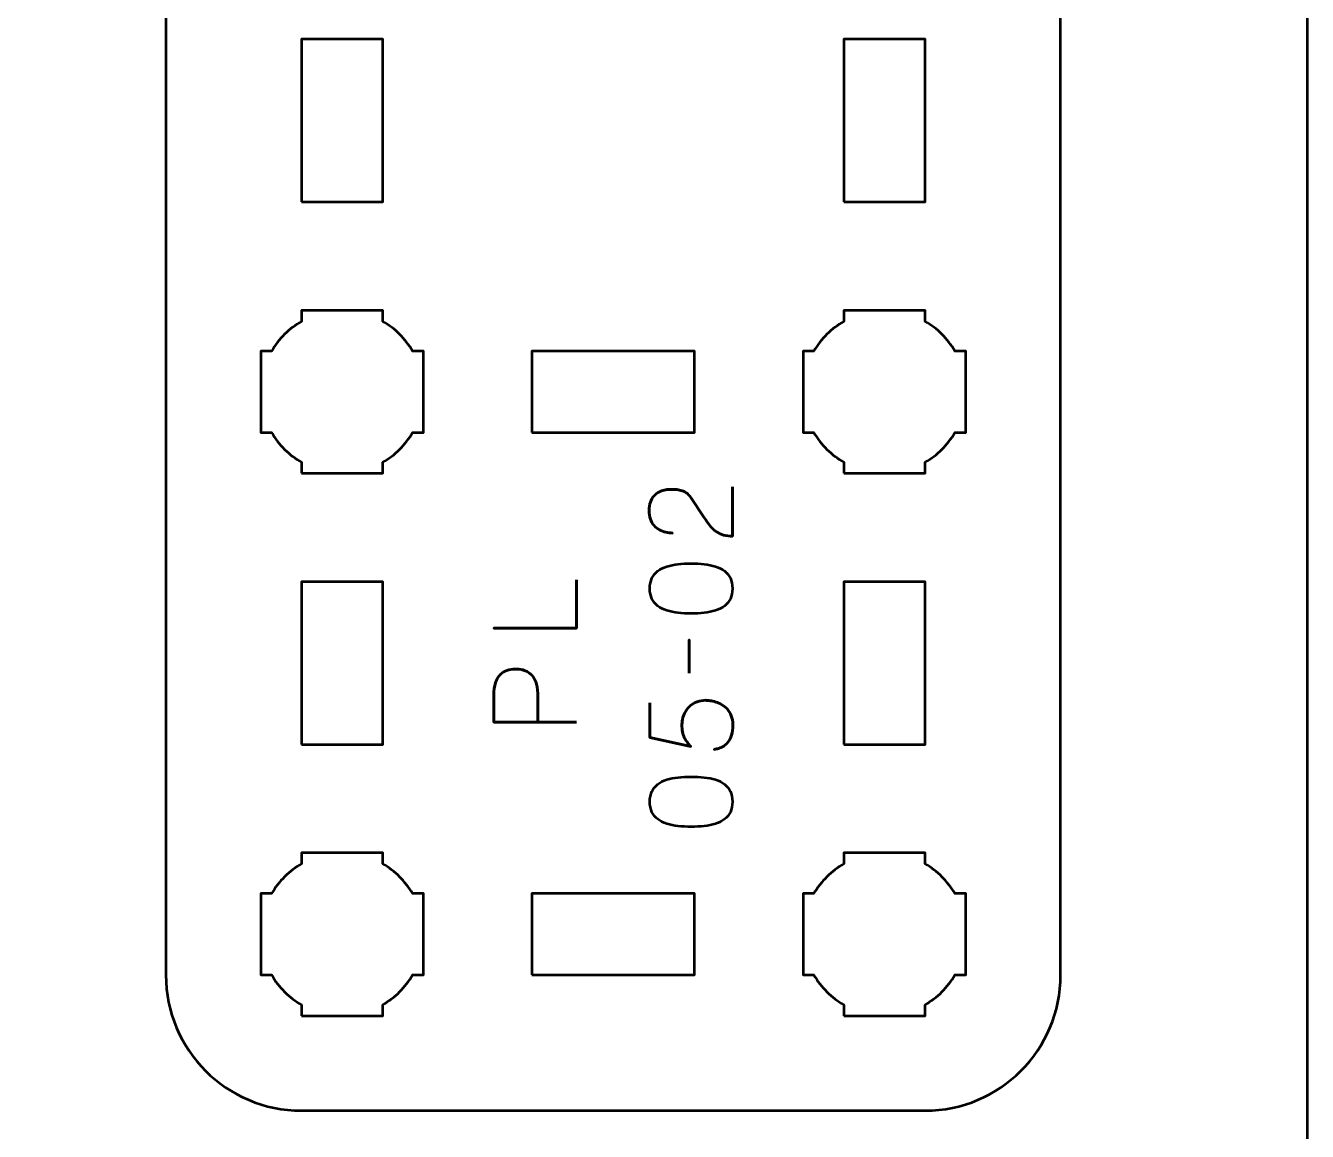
# Model space of a CAD drawing. Header units: centimetres. Extents: x -21 to 0, y -29.7 to 0.
# Drawn here: x -4.727 to 0, y -19.476 to -15.4 of the extents above; entities that cross this region are included whole.
import ezdxf

# ---------------------------------------------------------------- set-up
doc = ezdxf.new("R2010")
doc.units = ezdxf.units.CM
doc.header["$MEASUREMENT"] = 0
doc.layers.add('Layer 1', color=7, linetype='Continuous')

msp = doc.modelspace()

# ---------------------------------------------------------------- linework, layer by layer
at = {"layer": 'Layer 1', "color": 1, "lineweight": 53}
msp.add_open_spline([(-21.00003, -29.19995), (-21.00003, -29.19995), (-21.00003, -2.89992), (-21.00003, -2.89992), (-21.00003, -2.89992), (-21.00003, -2.81709), (-20.93286, -2.74992), (-20.85003, -2.74992), (-20.85003, -2.74992), (-20.7672, -2.74992), (-20.70003, -2.68275), (-20.70003, -2.59992), (-20.70003, -2.59992), (-20.70003, -2.51709), (-20.7672, -2.44992), (-20.85003, -2.44992), (-20.85003, -2.44992), (-20.93286, -2.44992), (-21.00003, -2.38275), (-21.00003, -2.29992), (-21.00003, -2.29992), (-21.00003, -2.21709), (-20.93286, -2.14992), (-20.85003, -2.14992), (-20.85003, -2.14992), (-20.7672, -2.14992), (-20.70003, -2.08275), (-20.70003, -1.99992), (-20.70003, -1.99992), (-20.70003, -1.91709), (-20.7672, -1.84992), (-20.85003, -1.84992), (-20.85003, -1.84992), (-20.93286, -1.84992), (-21.00003, -1.78275), (-21.00003, -1.69992), (-21.00003, -1.69992), (-21.00003, -1.61709), (-20.93286, -1.54992), (-20.85003, -1.54992), (-20.85003, -1.54992), (-20.7672, -1.54992), (-20.70003, -1.48275), (-20.70003, -1.39992), (-20.70003, -1.39992), (-20.70003, -1.31709), (-20.7672, -1.24992), (-20.85003, -1.24992), (-20.85003, -1.24992), (-20.93286, -1.24992), (-21.00003, -1.18275), (-21.00003, -1.09992), (-21.00003, -1.09992), (-21.00003, -1.09992), (-21.00003, -0.49992), (-21.00003, -0.49992), (-21.00003, -0.49992), (-21.00003, -0.22295), (-20.77694, 0.00004), (-20.49994, 0.00004), (-20.49994, 0.00004), (-20.49994, 0.00004), (-0.50008, 0.00004), (-0.50008, 0.00004), (-0.50008, 0.00004), (-0.22294, 0.00004), (0.00002, -0.22295), (0.00002, -0.49992), (0.00002, -0.49992), (0.00002, -0.49992), (0.00002, -29.19995), (0.00002, -29.19995), (0.00002, -29.19995), (0.00002, -29.47695), (-0.22294, -29.70004), (-0.50008, -29.70004), (-0.50008, -29.70004), (-0.50008, -29.70004), (-20.49994, -29.70004), (-20.49994, -29.70004), (-20.49994, -29.70004), (-20.77694, -29.70004), (-21.00003, -29.47695), (-21.00003, -29.19995)], degree=3, knots=[0, 0, 0, 0, 0.047619, 0.047619, 0.047619, 0.047619, 0.0952381, 0.0952381, 0.0952381, 0.0952381, 0.1428571, 0.1428571, 0.1428571, 0.1428571, 0.1904762, 0.1904762, 0.1904762, 0.1904762, 0.2380952, 0.2380952, 0.2380952, 0.2380952, 0.2857143, 0.2857143, 0.2857143, 0.2857143, 0.3333333, 0.3333333, 0.3333333, 0.3333333, 0.3809524, 0.3809524, 0.3809524, 0.3809524, 0.4285714, 0.4285714, 0.4285714, 0.4285714, 0.4761905, 0.4761905, 0.4761905, 0.4761905, 0.5238095, 0.5238095, 0.5238095, 0.5238095, 0.5714286, 0.5714286, 0.5714286, 0.5714286, 0.6190476, 0.6190476, 0.6190476, 0.6190476, 0.6666667, 0.6666667, 0.6666667, 0.6666667, 0.7142857, 0.7142857, 0.7142857, 0.7142857, 0.7619048, 0.7619048, 0.7619048, 0.7619048, 0.8095238, 0.8095238, 0.8095238, 0.8095238, 0.8571429, 0.8571429, 0.8571429, 0.8571429, 0.9047619, 0.9047619, 0.9047619, 0.9047619, 0.952381, 0.952381, 0.952381, 0.952381, 1, 1, 1, 1], dxfattribs=at)
at = {"layer": 'Layer 1', "color": 3, "lineweight": 53}
msp.add_open_spline([(-1.40985, -19.4), (-1.40985, -19.4), (-3.70985, -19.4), (-3.70985, -19.4), (-3.70985, -19.4), (-3.98594, -19.4), (-4.20985, -19.17609), (-4.20985, -18.9), (-4.20985, -18.9), (-4.20985, -18.9), (-4.20985, -10.6), (-4.20985, -10.6), (-4.20985, -10.6), (-4.20985, -10.32391), (-3.98594, -10.1), (-3.70985, -10.1), (-3.70985, -10.1), (-3.70985, -10.1), (-1.40985, -10.1), (-1.40985, -10.1), (-1.40985, -10.1), (-1.13376, -10.1), (-0.90985, -10.32391), (-0.90985, -10.6), (-0.90985, -10.6), (-0.90985, -10.6), (-0.90985, -18.9), (-0.90985, -18.9), (-0.90985, -18.9), (-0.90985, -19.17609), (-1.13376, -19.4), (-1.40985, -19.4)], degree=3, knots=[0, 0, 0, 0, 0.125, 0.125, 0.125, 0.125, 0.25, 0.25, 0.25, 0.25, 0.375, 0.375, 0.375, 0.375, 0.5, 0.5, 0.5, 0.5, 0.625, 0.625, 0.625, 0.625, 0.75, 0.75, 0.75, 0.75, 0.875, 0.875, 0.875, 0.875, 1, 1, 1, 1], dxfattribs=at)
at = {"layer": 'Layer 1', "lineweight": 53}
for points, knots in [([(-3.70985, -16.05), (-3.70985, -16.05), (-3.70985, -15.45), (-3.70985, -15.45), (-3.70985, -15.45), (-3.70985, -15.45), (-3.40985, -15.45), (-3.40985, -15.45), (-3.40985, -15.45), (-3.40985, -15.45), (-3.40985, -16.05), (-3.40985, -16.05), (-3.40985, -16.05), (-3.40985, -16.05), (-3.70985, -16.05), (-3.70985, -16.05)], [0, 0, 0, 0, 0.25, 0.25, 0.25, 0.25, 0.5, 0.5, 0.5, 0.5, 0.75, 0.75, 0.75, 0.75, 1, 1, 1, 1]), ([(-1.70985, -16.05), (-1.70985, -16.05), (-1.70985, -15.45), (-1.70985, -15.45), (-1.70985, -15.45), (-1.70985, -15.45), (-1.40985, -15.45), (-1.40985, -15.45), (-1.40985, -15.45), (-1.40985, -15.45), (-1.40985, -16.05), (-1.40985, -16.05), (-1.40985, -16.05), (-1.40985, -16.05), (-1.70985, -16.05), (-1.70985, -16.05)], [0, 0, 0, 0, 0.25, 0.25, 0.25, 0.25, 0.5, 0.5, 0.5, 0.5, 0.75, 0.75, 0.75, 0.75, 1, 1, 1, 1]), ([(-3.70985, -17.05), (-3.70985, -17.05), (-3.70985, -17.00985), (-3.70985, -17.00985), (-3.70985, -17.00985), (-3.75538, -16.9835), (-3.79335, -16.94553), (-3.8197, -16.9), (-3.8197, -16.9), (-3.8197, -16.9), (-3.85985, -16.9), (-3.85985, -16.9), (-3.85985, -16.9), (-3.85985, -16.9), (-3.85985, -16.75), (-3.85985, -16.75), (-3.85985, -16.75), (-3.85985, -16.75), (-3.85985, -16.6), (-3.85985, -16.6), (-3.85985, -16.6), (-3.85985, -16.6), (-3.8197, -16.6), (-3.8197, -16.6), (-3.8197, -16.6), (-3.79335, -16.55447), (-3.75538, -16.5165), (-3.70985, -16.49015), (-3.70985, -16.49015), (-3.70985, -16.49015), (-3.70985, -16.45), (-3.70985, -16.45), (-3.70985, -16.45), (-3.70985, -16.45), (-3.55985, -16.45), (-3.55985, -16.45), (-3.55985, -16.45), (-3.55985, -16.45), (-3.40985, -16.45), (-3.40985, -16.45), (-3.40985, -16.45), (-3.40985, -16.45), (-3.40985, -16.49015), (-3.40985, -16.49015), (-3.40985, -16.49015), (-3.36432, -16.5165), (-3.32635, -16.55447), (-3.3, -16.6), (-3.3, -16.6), (-3.3, -16.6), (-3.25985, -16.6), (-3.25985, -16.6), (-3.25985, -16.6), (-3.25985, -16.6), (-3.25985, -16.75), (-3.25985, -16.75), (-3.25985, -16.75), (-3.25985, -16.75), (-3.25985, -16.9), (-3.25985, -16.9), (-3.25985, -16.9), (-3.25985, -16.9), (-3.3, -16.9), (-3.3, -16.9), (-3.3, -16.9), (-3.32635, -16.94553), (-3.36432, -16.9835), (-3.40985, -17.00985), (-3.40985, -17.00985), (-3.40985, -17.00985), (-3.40985, -17.05), (-3.40985, -17.05), (-3.40985, -17.05), (-3.40985, -17.05), (-3.55985, -17.05), (-3.55985, -17.05), (-3.55985, -17.05), (-3.55985, -17.05), (-3.70985, -17.05), (-3.70985, -17.05)], [0, 0, 0, 0, 0.05, 0.05, 0.05, 0.05, 0.1, 0.1, 0.1, 0.1, 0.15, 0.15, 0.15, 0.15, 0.2, 0.2, 0.2, 0.2, 0.25, 0.25, 0.25, 0.25, 0.3, 0.3, 0.3, 0.3, 0.35, 0.35, 0.35, 0.35, 0.4, 0.4, 0.4, 0.4, 0.45, 0.45, 0.45, 0.45, 0.5, 0.5, 0.5, 0.5, 0.55, 0.55, 0.55, 0.55, 0.6, 0.6, 0.6, 0.6, 0.65, 0.65, 0.65, 0.65, 0.7, 0.7, 0.7, 0.7, 0.75, 0.75, 0.75, 0.75, 0.8, 0.8, 0.8, 0.8, 0.85, 0.85, 0.85, 0.85, 0.9, 0.9, 0.9, 0.9, 0.95, 0.95, 0.95, 0.95, 1, 1, 1, 1]), ([(-1.70985, -17.05), (-1.70985, -17.05), (-1.70985, -17.00985), (-1.70985, -17.00985), (-1.70985, -17.00985), (-1.75538, -16.9835), (-1.79335, -16.94553), (-1.8197, -16.9), (-1.8197, -16.9), (-1.8197, -16.9), (-1.85985, -16.9), (-1.85985, -16.9), (-1.85985, -16.9), (-1.85985, -16.9), (-1.85985, -16.75), (-1.85985, -16.75), (-1.85985, -16.75), (-1.85985, -16.75), (-1.85985, -16.6), (-1.85985, -16.6), (-1.85985, -16.6), (-1.85985, -16.6), (-1.8197, -16.6), (-1.8197, -16.6), (-1.8197, -16.6), (-1.79335, -16.55447), (-1.75538, -16.5165), (-1.70985, -16.49015), (-1.70985, -16.49015), (-1.70985, -16.49015), (-1.70985, -16.45), (-1.70985, -16.45), (-1.70985, -16.45), (-1.70985, -16.45), (-1.55985, -16.45), (-1.55985, -16.45), (-1.55985, -16.45), (-1.55985, -16.45), (-1.40985, -16.45), (-1.40985, -16.45), (-1.40985, -16.45), (-1.40985, -16.45), (-1.40985, -16.49015), (-1.40985, -16.49015), (-1.40985, -16.49015), (-1.36432, -16.5165), (-1.32635, -16.55447), (-1.3, -16.6), (-1.3, -16.6), (-1.3, -16.6), (-1.25985, -16.6), (-1.25985, -16.6), (-1.25985, -16.6), (-1.25985, -16.6), (-1.25985, -16.75), (-1.25985, -16.75), (-1.25985, -16.75), (-1.25985, -16.75), (-1.25985, -16.9), (-1.25985, -16.9), (-1.25985, -16.9), (-1.25985, -16.9), (-1.3, -16.9), (-1.3, -16.9), (-1.3, -16.9), (-1.32635, -16.94553), (-1.36432, -16.9835), (-1.40985, -17.00985), (-1.40985, -17.00985), (-1.40985, -17.00985), (-1.40985, -17.05), (-1.40985, -17.05), (-1.40985, -17.05), (-1.40985, -17.05), (-1.55985, -17.05), (-1.55985, -17.05), (-1.55985, -17.05), (-1.55985, -17.05), (-1.70985, -17.05), (-1.70985, -17.05)], [0, 0, 0, 0, 0.05, 0.05, 0.05, 0.05, 0.1, 0.1, 0.1, 0.1, 0.15, 0.15, 0.15, 0.15, 0.2, 0.2, 0.2, 0.2, 0.25, 0.25, 0.25, 0.25, 0.3, 0.3, 0.3, 0.3, 0.35, 0.35, 0.35, 0.35, 0.4, 0.4, 0.4, 0.4, 0.45, 0.45, 0.45, 0.45, 0.5, 0.5, 0.5, 0.5, 0.55, 0.55, 0.55, 0.55, 0.6, 0.6, 0.6, 0.6, 0.65, 0.65, 0.65, 0.65, 0.7, 0.7, 0.7, 0.7, 0.75, 0.75, 0.75, 0.75, 0.8, 0.8, 0.8, 0.8, 0.85, 0.85, 0.85, 0.85, 0.9, 0.9, 0.9, 0.9, 0.95, 0.95, 0.95, 0.95, 1, 1, 1, 1]), ([(-2.85985, -16.9), (-2.85985, -16.9), (-2.85985, -16.6), (-2.85985, -16.6), (-2.85985, -16.6), (-2.85985, -16.6), (-2.25985, -16.6), (-2.25985, -16.6), (-2.25985, -16.6), (-2.25985, -16.6), (-2.25985, -16.9), (-2.25985, -16.9), (-2.25985, -16.9), (-2.25985, -16.9), (-2.85985, -16.9), (-2.85985, -16.9)], [0, 0, 0, 0, 0.25, 0.25, 0.25, 0.25, 0.5, 0.5, 0.5, 0.5, 0.75, 0.75, 0.75, 0.75, 1, 1, 1, 1]), ([(-3.70985, -18.05), (-3.70985, -18.05), (-3.70985, -17.45), (-3.70985, -17.45), (-3.70985, -17.45), (-3.70985, -17.45), (-3.40985, -17.45), (-3.40985, -17.45), (-3.40985, -17.45), (-3.40985, -17.45), (-3.40985, -18.05), (-3.40985, -18.05), (-3.40985, -18.05), (-3.40985, -18.05), (-3.70985, -18.05), (-3.70985, -18.05)], [0, 0, 0, 0, 0.25, 0.25, 0.25, 0.25, 0.5, 0.5, 0.5, 0.5, 0.75, 0.75, 0.75, 0.75, 1, 1, 1, 1]), ([(-1.70985, -18.05), (-1.70985, -18.05), (-1.70985, -17.45), (-1.70985, -17.45), (-1.70985, -17.45), (-1.70985, -17.45), (-1.40985, -17.45), (-1.40985, -17.45), (-1.40985, -17.45), (-1.40985, -17.45), (-1.40985, -18.05), (-1.40985, -18.05), (-1.40985, -18.05), (-1.40985, -18.05), (-1.70985, -18.05), (-1.70985, -18.05)], [0, 0, 0, 0, 0.25, 0.25, 0.25, 0.25, 0.5, 0.5, 0.5, 0.5, 0.75, 0.75, 0.75, 0.75, 1, 1, 1, 1]), ([(-3.70985, -19.05), (-3.70985, -19.05), (-3.70985, -19.00985), (-3.70985, -19.00985), (-3.70985, -19.00985), (-3.75538, -18.9835), (-3.79335, -18.94553), (-3.8197, -18.9), (-3.8197, -18.9), (-3.8197, -18.9), (-3.85985, -18.9), (-3.85985, -18.9), (-3.85985, -18.9), (-3.85985, -18.9), (-3.85985, -18.75), (-3.85985, -18.75), (-3.85985, -18.75), (-3.85985, -18.75), (-3.85985, -18.6), (-3.85985, -18.6), (-3.85985, -18.6), (-3.85985, -18.6), (-3.8197, -18.6), (-3.8197, -18.6), (-3.8197, -18.6), (-3.79335, -18.55447), (-3.75538, -18.5165), (-3.70985, -18.49015), (-3.70985, -18.49015), (-3.70985, -18.49015), (-3.70985, -18.45), (-3.70985, -18.45), (-3.70985, -18.45), (-3.70985, -18.45), (-3.55985, -18.45), (-3.55985, -18.45), (-3.55985, -18.45), (-3.55985, -18.45), (-3.40985, -18.45), (-3.40985, -18.45), (-3.40985, -18.45), (-3.40985, -18.45), (-3.40985, -18.49015), (-3.40985, -18.49015), (-3.40985, -18.49015), (-3.36432, -18.5165), (-3.32635, -18.55447), (-3.3, -18.6), (-3.3, -18.6), (-3.3, -18.6), (-3.25985, -18.6), (-3.25985, -18.6), (-3.25985, -18.6), (-3.25985, -18.6), (-3.25985, -18.75), (-3.25985, -18.75), (-3.25985, -18.75), (-3.25985, -18.75), (-3.25985, -18.9), (-3.25985, -18.9), (-3.25985, -18.9), (-3.25985, -18.9), (-3.3, -18.9), (-3.3, -18.9), (-3.3, -18.9), (-3.32635, -18.94553), (-3.36432, -18.9835), (-3.40985, -19.00985), (-3.40985, -19.00985), (-3.40985, -19.00985), (-3.40985, -19.05), (-3.40985, -19.05), (-3.40985, -19.05), (-3.40985, -19.05), (-3.55985, -19.05), (-3.55985, -19.05), (-3.55985, -19.05), (-3.55985, -19.05), (-3.70985, -19.05), (-3.70985, -19.05)], [0, 0, 0, 0, 0.05, 0.05, 0.05, 0.05, 0.1, 0.1, 0.1, 0.1, 0.15, 0.15, 0.15, 0.15, 0.2, 0.2, 0.2, 0.2, 0.25, 0.25, 0.25, 0.25, 0.3, 0.3, 0.3, 0.3, 0.35, 0.35, 0.35, 0.35, 0.4, 0.4, 0.4, 0.4, 0.45, 0.45, 0.45, 0.45, 0.5, 0.5, 0.5, 0.5, 0.55, 0.55, 0.55, 0.55, 0.6, 0.6, 0.6, 0.6, 0.65, 0.65, 0.65, 0.65, 0.7, 0.7, 0.7, 0.7, 0.75, 0.75, 0.75, 0.75, 0.8, 0.8, 0.8, 0.8, 0.85, 0.85, 0.85, 0.85, 0.9, 0.9, 0.9, 0.9, 0.95, 0.95, 0.95, 0.95, 1, 1, 1, 1]), ([(-1.70985, -19.05), (-1.70985, -19.05), (-1.70985, -19.00985), (-1.70985, -19.00985), (-1.70985, -19.00985), (-1.75538, -18.9835), (-1.79335, -18.94553), (-1.8197, -18.9), (-1.8197, -18.9), (-1.8197, -18.9), (-1.85985, -18.9), (-1.85985, -18.9), (-1.85985, -18.9), (-1.85985, -18.9), (-1.85985, -18.75), (-1.85985, -18.75), (-1.85985, -18.75), (-1.85985, -18.75), (-1.85985, -18.6), (-1.85985, -18.6), (-1.85985, -18.6), (-1.85985, -18.6), (-1.8197, -18.6), (-1.8197, -18.6), (-1.8197, -18.6), (-1.79335, -18.55447), (-1.75538, -18.5165), (-1.70985, -18.49015), (-1.70985, -18.49015), (-1.70985, -18.49015), (-1.70985, -18.45), (-1.70985, -18.45), (-1.70985, -18.45), (-1.70985, -18.45), (-1.55985, -18.45), (-1.55985, -18.45), (-1.55985, -18.45), (-1.55985, -18.45), (-1.40985, -18.45), (-1.40985, -18.45), (-1.40985, -18.45), (-1.40985, -18.45), (-1.40985, -18.49015), (-1.40985, -18.49015), (-1.40985, -18.49015), (-1.36432, -18.5165), (-1.32635, -18.55447), (-1.3, -18.6), (-1.3, -18.6), (-1.3, -18.6), (-1.25985, -18.6), (-1.25985, -18.6), (-1.25985, -18.6), (-1.25985, -18.6), (-1.25985, -18.75), (-1.25985, -18.75), (-1.25985, -18.75), (-1.25985, -18.75), (-1.25985, -18.9), (-1.25985, -18.9), (-1.25985, -18.9), (-1.25985, -18.9), (-1.3, -18.9), (-1.3, -18.9), (-1.3, -18.9), (-1.32635, -18.94553), (-1.36432, -18.9835), (-1.40985, -19.00985), (-1.40985, -19.00985), (-1.40985, -19.00985), (-1.40985, -19.05), (-1.40985, -19.05), (-1.40985, -19.05), (-1.40985, -19.05), (-1.55985, -19.05), (-1.55985, -19.05), (-1.55985, -19.05), (-1.55985, -19.05), (-1.70985, -19.05), (-1.70985, -19.05)], [0, 0, 0, 0, 0.05, 0.05, 0.05, 0.05, 0.1, 0.1, 0.1, 0.1, 0.15, 0.15, 0.15, 0.15, 0.2, 0.2, 0.2, 0.2, 0.25, 0.25, 0.25, 0.25, 0.3, 0.3, 0.3, 0.3, 0.35, 0.35, 0.35, 0.35, 0.4, 0.4, 0.4, 0.4, 0.45, 0.45, 0.45, 0.45, 0.5, 0.5, 0.5, 0.5, 0.55, 0.55, 0.55, 0.55, 0.6, 0.6, 0.6, 0.6, 0.65, 0.65, 0.65, 0.65, 0.7, 0.7, 0.7, 0.7, 0.75, 0.75, 0.75, 0.75, 0.8, 0.8, 0.8, 0.8, 0.85, 0.85, 0.85, 0.85, 0.9, 0.9, 0.9, 0.9, 0.95, 0.95, 0.95, 0.95, 1, 1, 1, 1]), ([(-2.85985, -18.9), (-2.85985, -18.9), (-2.85985, -18.6), (-2.85985, -18.6), (-2.85985, -18.6), (-2.85985, -18.6), (-2.25985, -18.6), (-2.25985, -18.6), (-2.25985, -18.6), (-2.25985, -18.6), (-2.25985, -18.9), (-2.25985, -18.9), (-2.25985, -18.9), (-2.25985, -18.9), (-2.85985, -18.9), (-2.85985, -18.9)], [0, 0, 0, 0, 0.25, 0.25, 0.25, 0.25, 0.5, 0.5, 0.5, 0.5, 0.75, 0.75, 0.75, 0.75, 1, 1, 1, 1])]:
    msp.add_open_spline(points, degree=3, knots=knots, dxfattribs=at)
at = {"layer": 'Layer 1', "color": 5, "lineweight": 53}
for points, knots in [([(-2.12022, -17.10083), (-2.12022, -17.10083), (-2.12022, -17.28244), (-2.12022, -17.28244), (-2.12022, -17.28244), (-2.1325, -17.28209), (-2.14336, -17.28054), (-2.15268, -17.27792), (-2.15268, -17.27792), (-2.16199, -17.27524), (-2.17017, -17.27165), (-2.17723, -17.2672), (-2.17723, -17.2672), (-2.18428, -17.26268), (-2.19056, -17.25753), (-2.19607, -17.25168), (-2.19607, -17.25168), (-2.20164, -17.24582), (-2.20672, -17.23954), (-2.21152, -17.23277), (-2.21152, -17.23277), (-2.21625, -17.226), (-2.22097, -17.21901), (-2.22563, -17.21174), (-2.22563, -17.21174), (-2.22563, -17.21174), (-2.27389, -17.13935), (-2.27389, -17.13935), (-2.27389, -17.13935), (-2.27911, -17.13195), (-2.28475, -17.12616), (-2.29096, -17.12207), (-2.29096, -17.12207), (-2.2971, -17.11791), (-2.30359, -17.11501), (-2.31037, -17.11325), (-2.31037, -17.11325), (-2.31721, -17.11156), (-2.32412, -17.1105), (-2.33125, -17.11015), (-2.33125, -17.11015), (-2.33838, -17.10979), (-2.3455, -17.10965), (-2.35263, -17.10972), (-2.35263, -17.10972), (-2.35848, -17.10972), (-2.36476, -17.1105), (-2.37154, -17.11205), (-2.37154, -17.11205), (-2.37824, -17.11367), (-2.38494, -17.11621), (-2.39157, -17.11981), (-2.39157, -17.11981), (-2.39821, -17.12341), (-2.40427, -17.12821), (-2.40978, -17.1342), (-2.40978, -17.1342), (-2.41521, -17.1402), (-2.41958, -17.14761), (-2.4229, -17.15643), (-2.4229, -17.15643), (-2.42622, -17.16525), (-2.42791, -17.17562), (-2.42798, -17.18761), (-2.42798, -17.18761), (-2.42791, -17.19968), (-2.42622, -17.21033), (-2.42297, -17.21951), (-2.42297, -17.21951), (-2.41973, -17.22868), (-2.41521, -17.23651), (-2.4095, -17.243), (-2.4095, -17.243), (-2.40378, -17.24949), (-2.39715, -17.25471), (-2.38974, -17.2588), (-2.38974, -17.2588), (-2.38233, -17.2629), (-2.37443, -17.26586), (-2.3661, -17.26776), (-2.3661, -17.26776), (-2.35778, -17.26967), (-2.34931, -17.27059), (-2.34077, -17.27059), (-2.34077, -17.27059), (-2.34931, -17.27059), (-2.35778, -17.26967), (-2.3661, -17.26776), (-2.3661, -17.26776), (-2.37443, -17.26586), (-2.38233, -17.2629), (-2.38974, -17.2588), (-2.38974, -17.2588), (-2.39715, -17.25471), (-2.40378, -17.24949), (-2.4095, -17.243), (-2.4095, -17.243), (-2.41521, -17.23651), (-2.41973, -17.22868), (-2.42297, -17.21951), (-2.42297, -17.21951), (-2.42622, -17.21033), (-2.42791, -17.19968), (-2.42798, -17.18761), (-2.42798, -17.18761), (-2.42791, -17.17562), (-2.42622, -17.16525), (-2.4229, -17.15643), (-2.4229, -17.15643), (-2.41958, -17.14761), (-2.41521, -17.1402), (-2.40978, -17.1342), (-2.40978, -17.1342), (-2.40427, -17.12821), (-2.39821, -17.12341), (-2.39157, -17.11981), (-2.39157, -17.11981), (-2.38494, -17.11621), (-2.37824, -17.11367), (-2.37154, -17.11205), (-2.37154, -17.11205), (-2.36476, -17.1105), (-2.35848, -17.10972), (-2.35263, -17.10972), (-2.35263, -17.10972), (-2.3455, -17.10965), (-2.33838, -17.10979), (-2.33125, -17.11015), (-2.33125, -17.11015), (-2.32412, -17.1105), (-2.31721, -17.11156), (-2.31037, -17.11325), (-2.31037, -17.11325), (-2.30359, -17.11501), (-2.2971, -17.11791), (-2.29096, -17.12207), (-2.29096, -17.12207), (-2.28475, -17.12616), (-2.27911, -17.13195), (-2.27389, -17.13935), (-2.27389, -17.13935), (-2.27389, -17.13935), (-2.22563, -17.21174), (-2.22563, -17.21174), (-2.22563, -17.21174), (-2.22097, -17.21901), (-2.21625, -17.226), (-2.21152, -17.23277), (-2.21152, -17.23277), (-2.20672, -17.23954), (-2.20164, -17.24582), (-2.19607, -17.25168), (-2.19607, -17.25168), (-2.19056, -17.25753), (-2.18428, -17.26268), (-2.17723, -17.2672), (-2.17723, -17.2672), (-2.17017, -17.27165), (-2.16199, -17.27524), (-2.15268, -17.27792), (-2.15268, -17.27792), (-2.14336, -17.28054), (-2.1325, -17.28209), (-2.12022, -17.28244), (-2.12022, -17.28244), (-2.12022, -17.28244), (-2.12022, -17.10083), (-2.12022, -17.10083)], [0, 0, 0, 0, 0.0238095, 0.0238095, 0.0238095, 0.0238095, 0.047619, 0.047619, 0.047619, 0.047619, 0.0714286, 0.0714286, 0.0714286, 0.0714286, 0.0952381, 0.0952381, 0.0952381, 0.0952381, 0.1190476, 0.1190476, 0.1190476, 0.1190476, 0.1428571, 0.1428571, 0.1428571, 0.1428571, 0.1666667, 0.1666667, 0.1666667, 0.1666667, 0.1904762, 0.1904762, 0.1904762, 0.1904762, 0.2142857, 0.2142857, 0.2142857, 0.2142857, 0.2380952, 0.2380952, 0.2380952, 0.2380952, 0.2619048, 0.2619048, 0.2619048, 0.2619048, 0.2857143, 0.2857143, 0.2857143, 0.2857143, 0.3095238, 0.3095238, 0.3095238, 0.3095238, 0.3333333, 0.3333333, 0.3333333, 0.3333333, 0.3571429, 0.3571429, 0.3571429, 0.3571429, 0.3809524, 0.3809524, 0.3809524, 0.3809524, 0.4047619, 0.4047619, 0.4047619, 0.4047619, 0.4285714, 0.4285714, 0.4285714, 0.4285714, 0.452381, 0.452381, 0.452381, 0.452381, 0.4761905, 0.4761905, 0.4761905, 0.4761905, 0.5, 0.5, 0.5, 0.5, 0.5238095, 0.5238095, 0.5238095, 0.5238095, 0.547619, 0.547619, 0.547619, 0.547619, 0.5714286, 0.5714286, 0.5714286, 0.5714286, 0.5952381, 0.5952381, 0.5952381, 0.5952381, 0.6190476, 0.6190476, 0.6190476, 0.6190476, 0.6428571, 0.6428571, 0.6428571, 0.6428571, 0.6666667, 0.6666667, 0.6666667, 0.6666667, 0.6904762, 0.6904762, 0.6904762, 0.6904762, 0.7142857, 0.7142857, 0.7142857, 0.7142857, 0.7380952, 0.7380952, 0.7380952, 0.7380952, 0.7619048, 0.7619048, 0.7619048, 0.7619048, 0.7857143, 0.7857143, 0.7857143, 0.7857143, 0.8095238, 0.8095238, 0.8095238, 0.8095238, 0.8333333, 0.8333333, 0.8333333, 0.8333333, 0.8571429, 0.8571429, 0.8571429, 0.8571429, 0.8809524, 0.8809524, 0.8809524, 0.8809524, 0.9047619, 0.9047619, 0.9047619, 0.9047619, 0.9285714, 0.9285714, 0.9285714, 0.9285714, 0.952381, 0.952381, 0.952381, 0.952381, 0.9761905, 0.9761905, 0.9761905, 0.9761905, 1, 1, 1, 1]), ([(-2.12022, -17.47505), (-2.12029, -17.46024), (-2.1229, -17.44747), (-2.12798, -17.43681), (-2.12798, -17.43681), (-2.13306, -17.42623), (-2.14033, -17.41741), (-2.14957, -17.41036), (-2.14957, -17.41036), (-2.15888, -17.40337), (-2.16989, -17.39787), (-2.18259, -17.39378), (-2.18259, -17.39378), (-2.19529, -17.38975), (-2.20919, -17.38686), (-2.22443, -17.38524), (-2.22443, -17.38524), (-2.23967, -17.38354), (-2.25569, -17.3827), (-2.27262, -17.38277), (-2.27262, -17.38277), (-2.28948, -17.3827), (-2.3055, -17.38354), (-2.32067, -17.38524), (-2.32067, -17.38524), (-2.33584, -17.38686), (-2.34981, -17.38975), (-2.36251, -17.39378), (-2.36251, -17.39378), (-2.37514, -17.39787), (-2.38614, -17.40337), (-2.39553, -17.41036), (-2.39553, -17.41036), (-2.40484, -17.41741), (-2.41211, -17.42623), (-2.41719, -17.43681), (-2.41719, -17.43681), (-2.42234, -17.44747), (-2.42495, -17.46024), (-2.42502, -17.47505), (-2.42502, -17.47505), (-2.42495, -17.48987), (-2.42234, -17.50264), (-2.41719, -17.5133), (-2.41719, -17.5133), (-2.41211, -17.52388), (-2.40484, -17.5327), (-2.39553, -17.53975), (-2.39553, -17.53975), (-2.38614, -17.54674), (-2.37514, -17.55224), (-2.36251, -17.55633), (-2.36251, -17.55633), (-2.34981, -17.56036), (-2.33584, -17.56325), (-2.32067, -17.56487), (-2.32067, -17.56487), (-2.3055, -17.56656), (-2.28948, -17.56741), (-2.27262, -17.56734), (-2.27262, -17.56734), (-2.25569, -17.56741), (-2.23967, -17.56656), (-2.22443, -17.56487), (-2.22443, -17.56487), (-2.20919, -17.56325), (-2.19529, -17.56036), (-2.18259, -17.55633), (-2.18259, -17.55633), (-2.16989, -17.55224), (-2.15888, -17.54674), (-2.14957, -17.53975), (-2.14957, -17.53975), (-2.14033, -17.5327), (-2.13306, -17.52388), (-2.12798, -17.5133), (-2.12798, -17.5133), (-2.1229, -17.50264), (-2.12029, -17.48987), (-2.12022, -17.47505)], [0, 0, 0, 0, 0.05, 0.05, 0.05, 0.05, 0.1, 0.1, 0.1, 0.1, 0.15, 0.15, 0.15, 0.15, 0.2, 0.2, 0.2, 0.2, 0.25, 0.25, 0.25, 0.25, 0.3, 0.3, 0.3, 0.3, 0.35, 0.35, 0.35, 0.35, 0.4, 0.4, 0.4, 0.4, 0.45, 0.45, 0.45, 0.45, 0.5, 0.5, 0.5, 0.5, 0.55, 0.55, 0.55, 0.55, 0.6, 0.6, 0.6, 0.6, 0.65, 0.65, 0.65, 0.65, 0.7, 0.7, 0.7, 0.7, 0.75, 0.75, 0.75, 0.75, 0.8, 0.8, 0.8, 0.8, 0.85, 0.85, 0.85, 0.85, 0.9, 0.9, 0.9, 0.9, 0.95, 0.95, 0.95, 0.95, 1, 1, 1, 1]), ([(-2.12022, -17.47505), (-2.12029, -17.46024), (-2.1229, -17.44747), (-2.12798, -17.43681), (-2.12798, -17.43681), (-2.13306, -17.42623), (-2.14033, -17.41741), (-2.14957, -17.41036), (-2.14957, -17.41036), (-2.15888, -17.40337), (-2.16989, -17.39787), (-2.18259, -17.39378), (-2.18259, -17.39378), (-2.19529, -17.38975), (-2.20919, -17.38686), (-2.22443, -17.38524), (-2.22443, -17.38524), (-2.23967, -17.38354), (-2.25569, -17.3827), (-2.27262, -17.38277), (-2.27262, -17.38277), (-2.28948, -17.3827), (-2.3055, -17.38354), (-2.32067, -17.38524), (-2.32067, -17.38524), (-2.33584, -17.38686), (-2.34981, -17.38975), (-2.36251, -17.39378), (-2.36251, -17.39378), (-2.37514, -17.39787), (-2.38614, -17.40337), (-2.39553, -17.41036), (-2.39553, -17.41036), (-2.40484, -17.41741), (-2.41211, -17.42623), (-2.41719, -17.43681), (-2.41719, -17.43681), (-2.42234, -17.44747), (-2.42495, -17.46024), (-2.42502, -17.47505), (-2.42502, -17.47505), (-2.42495, -17.48987), (-2.42234, -17.50264), (-2.41719, -17.5133), (-2.41719, -17.5133), (-2.41211, -17.52388), (-2.40484, -17.5327), (-2.39553, -17.53975), (-2.39553, -17.53975), (-2.38614, -17.54674), (-2.37514, -17.55224), (-2.36251, -17.55633), (-2.36251, -17.55633), (-2.34981, -17.56036), (-2.33584, -17.56325), (-2.32067, -17.56487), (-2.32067, -17.56487), (-2.3055, -17.56656), (-2.28948, -17.56741), (-2.27262, -17.56734), (-2.27262, -17.56734), (-2.25569, -17.56741), (-2.23967, -17.56656), (-2.22443, -17.56487), (-2.22443, -17.56487), (-2.20919, -17.56325), (-2.19529, -17.56036), (-2.18259, -17.55633), (-2.18259, -17.55633), (-2.16989, -17.55224), (-2.15888, -17.54674), (-2.14957, -17.53975), (-2.14957, -17.53975), (-2.14033, -17.5327), (-2.13306, -17.52388), (-2.12798, -17.5133), (-2.12798, -17.5133), (-2.1229, -17.50264), (-2.12029, -17.48987), (-2.12022, -17.47505)], [0, 0, 0, 0, 0.05, 0.05, 0.05, 0.05, 0.1, 0.1, 0.1, 0.1, 0.15, 0.15, 0.15, 0.15, 0.2, 0.2, 0.2, 0.2, 0.25, 0.25, 0.25, 0.25, 0.3, 0.3, 0.3, 0.3, 0.35, 0.35, 0.35, 0.35, 0.4, 0.4, 0.4, 0.4, 0.45, 0.45, 0.45, 0.45, 0.5, 0.5, 0.5, 0.5, 0.55, 0.55, 0.55, 0.55, 0.6, 0.6, 0.6, 0.6, 0.65, 0.65, 0.65, 0.65, 0.7, 0.7, 0.7, 0.7, 0.75, 0.75, 0.75, 0.75, 0.8, 0.8, 0.8, 0.8, 0.85, 0.85, 0.85, 0.85, 0.9, 0.9, 0.9, 0.9, 0.95, 0.95, 0.95, 0.95, 1, 1, 1, 1]), ([(-2.69553, -17.44309), (-2.69553, -17.44309), (-2.69553, -17.62131), (-2.69553, -17.62131), (-2.69553, -17.62131), (-2.69553, -17.62131), (-3.00075, -17.62131), (-3.00075, -17.62131), (-3.00075, -17.62131), (-3.00075, -17.62131), (-2.69553, -17.62131), (-2.69553, -17.62131), (-2.69553, -17.62131), (-2.69553, -17.62131), (-2.69553, -17.44309), (-2.69553, -17.44309)], [0, 0, 0, 0, 0.25, 0.25, 0.25, 0.25, 0.5, 0.5, 0.5, 0.5, 0.75, 0.75, 0.75, 0.75, 1, 1, 1, 1]), ([(-2.27982, -17.78747), (-2.27982, -17.78747), (-2.27982, -17.66428), (-2.27982, -17.66428), (-2.27982, -17.66428), (-2.27982, -17.66428), (-2.27982, -17.78747), (-2.27982, -17.78747)], [0, 0, 0, 0, 0.5, 0.5, 0.5, 0.5, 1, 1, 1, 1]), ([(-2.69553, -17.96759), (-2.69553, -17.96759), (-3.00075, -17.96759), (-3.00075, -17.96759), (-3.00075, -17.96759), (-3.00075, -17.96759), (-3.00075, -17.87022), (-3.00075, -17.87022), (-3.00075, -17.87022), (-3.00068, -17.85075), (-2.99849, -17.83474), (-2.99426, -17.82211), (-2.99426, -17.82211), (-2.9901, -17.80955), (-2.98431, -17.79967), (-2.97697, -17.79254), (-2.97697, -17.79254), (-2.96971, -17.78542), (-2.96138, -17.78034), (-2.952, -17.77723), (-2.952, -17.77723), (-2.94261, -17.7742), (-2.93281, -17.77244), (-2.92243, -17.77201), (-2.92243, -17.77201), (-2.91206, -17.77152), (-2.9019, -17.77272), (-2.89203, -17.77554), (-2.89203, -17.77554), (-2.88215, -17.77843), (-2.87319, -17.7833), (-2.86514, -17.79029), (-2.86514, -17.79029), (-2.8571, -17.7972), (-2.85068, -17.80658), (-2.84595, -17.81837), (-2.84595, -17.81837), (-2.84116, -17.83015), (-2.83876, -17.84475), (-2.83862, -17.86218), (-2.83862, -17.86218), (-2.83862, -17.86218), (-2.83862, -17.96759), (-2.83862, -17.96759), (-2.83862, -17.96759), (-2.83862, -17.96759), (-2.83862, -17.86218), (-2.83862, -17.86218), (-2.83862, -17.86218), (-2.83876, -17.84511), (-2.84116, -17.83064), (-2.84595, -17.81893), (-2.84595, -17.81893), (-2.85068, -17.80715), (-2.8571, -17.79776), (-2.86514, -17.79071), (-2.86514, -17.79071), (-2.87319, -17.78372), (-2.88215, -17.77871), (-2.89203, -17.77575), (-2.89203, -17.77575), (-2.9019, -17.77279), (-2.91206, -17.77152), (-2.92243, -17.77201), (-2.92243, -17.77201), (-2.93281, -17.77244), (-2.94261, -17.7742), (-2.952, -17.77737), (-2.952, -17.77737), (-2.96138, -17.78048), (-2.96971, -17.7857), (-2.97697, -17.79283), (-2.97697, -17.79283), (-2.98431, -17.80002), (-2.9901, -17.8099), (-2.99426, -17.82246), (-2.99426, -17.82246), (-2.99849, -17.83509), (-3.00068, -17.85096), (-3.00075, -17.87022), (-3.00075, -17.87022), (-3.00075, -17.87022), (-3.00075, -17.96759), (-3.00075, -17.96759), (-3.00075, -17.96759), (-3.00075, -17.96759), (-2.69553, -17.96759), (-2.69553, -17.96759)], [0, 0, 0, 0, 0.0454545, 0.0454545, 0.0454545, 0.0454545, 0.0909091, 0.0909091, 0.0909091, 0.0909091, 0.1363636, 0.1363636, 0.1363636, 0.1363636, 0.1818182, 0.1818182, 0.1818182, 0.1818182, 0.2272727, 0.2272727, 0.2272727, 0.2272727, 0.2727273, 0.2727273, 0.2727273, 0.2727273, 0.3181818, 0.3181818, 0.3181818, 0.3181818, 0.3636364, 0.3636364, 0.3636364, 0.3636364, 0.4090909, 0.4090909, 0.4090909, 0.4090909, 0.4545455, 0.4545455, 0.4545455, 0.4545455, 0.5, 0.5, 0.5, 0.5, 0.5454545, 0.5454545, 0.5454545, 0.5454545, 0.5909091, 0.5909091, 0.5909091, 0.5909091, 0.6363636, 0.6363636, 0.6363636, 0.6363636, 0.6818182, 0.6818182, 0.6818182, 0.6818182, 0.7272727, 0.7272727, 0.7272727, 0.7272727, 0.7727273, 0.7727273, 0.7727273, 0.7727273, 0.8181818, 0.8181818, 0.8181818, 0.8181818, 0.8636364, 0.8636364, 0.8636364, 0.8636364, 0.9090909, 0.9090909, 0.9090909, 0.9090909, 0.9545455, 0.9545455, 0.9545455, 0.9545455, 1, 1, 1, 1]), ([(-2.42544, -17.89711), (-2.42544, -17.89711), (-2.42544, -18.02411), (-2.42544, -18.02411), (-2.42544, -18.02411), (-2.42544, -18.02411), (-2.27389, -18.05798), (-2.27389, -18.05798), (-2.27389, -18.05798), (-2.27897, -18.05205), (-2.28355, -18.04641), (-2.28758, -18.04097), (-2.28758, -18.04097), (-2.2916, -18.03561), (-2.29498, -18.02997), (-2.29781, -18.02397), (-2.29781, -18.02397), (-2.30063, -18.01804), (-2.30275, -18.01127), (-2.30423, -18.00365), (-2.30423, -18.00365), (-2.30571, -17.9961), (-2.30649, -17.98707), (-2.30649, -17.9767), (-2.30649, -17.9767), (-2.30649, -17.96823), (-2.30536, -17.95976), (-2.30303, -17.9513), (-2.30303, -17.9513), (-2.30077, -17.94283), (-2.29731, -17.93479), (-2.29273, -17.92717), (-2.29273, -17.92717), (-2.28807, -17.91948), (-2.28228, -17.9127), (-2.2753, -17.90678), (-2.2753, -17.90678), (-2.26831, -17.90078), (-2.26013, -17.89605), (-2.25075, -17.89267), (-2.25075, -17.89267), (-2.24136, -17.88921), (-2.23071, -17.88745), (-2.21886, -17.88738), (-2.21886, -17.88738), (-2.21448, -17.8873), (-2.20898, -17.8878), (-2.20249, -17.88879), (-2.20249, -17.88879), (-2.196, -17.8897), (-2.18894, -17.8914), (-2.18146, -17.8938), (-2.18146, -17.8938), (-2.17398, -17.89619), (-2.16657, -17.89958), (-2.15924, -17.90388), (-2.15924, -17.90388), (-2.1519, -17.90819), (-2.1452, -17.91369), (-2.13913, -17.92032), (-2.13913, -17.92032), (-2.13306, -17.92696), (-2.12819, -17.935), (-2.12452, -17.94438), (-2.12452, -17.94438), (-2.12093, -17.95384), (-2.11902, -17.96492), (-2.11895, -17.97754), (-2.11895, -17.97754), (-2.11902, -17.99264), (-2.12064, -18.00534), (-2.12368, -18.01564), (-2.12368, -18.01564), (-2.12678, -18.02595), (-2.1308, -18.03434), (-2.13588, -18.04083), (-2.13588, -18.04083), (-2.14096, -18.04739), (-2.14654, -18.05247), (-2.1526, -18.05614), (-2.1526, -18.05614), (-2.15867, -18.05981), (-2.16474, -18.06256), (-2.17081, -18.0644), (-2.17081, -18.0644), (-2.17688, -18.06623), (-2.18245, -18.06764), (-2.18753, -18.06856), (-2.18753, -18.06856), (-2.18245, -18.06764), (-2.17688, -18.06623), (-2.17081, -18.0644), (-2.17081, -18.0644), (-2.16474, -18.06256), (-2.15867, -18.05981), (-2.1526, -18.05614), (-2.1526, -18.05614), (-2.14654, -18.05247), (-2.14096, -18.04739), (-2.13588, -18.04083), (-2.13588, -18.04083), (-2.1308, -18.03434), (-2.12678, -18.02595), (-2.12368, -18.01564), (-2.12368, -18.01564), (-2.12064, -18.00534), (-2.11902, -17.99264), (-2.11895, -17.97754), (-2.11895, -17.97754), (-2.11902, -17.96492), (-2.12093, -17.95384), (-2.12452, -17.94438), (-2.12452, -17.94438), (-2.12819, -17.935), (-2.13306, -17.92696), (-2.13913, -17.92032), (-2.13913, -17.92032), (-2.1452, -17.91369), (-2.1519, -17.90819), (-2.15924, -17.90388), (-2.15924, -17.90388), (-2.16657, -17.89958), (-2.17398, -17.89619), (-2.18146, -17.8938), (-2.18146, -17.8938), (-2.18894, -17.8914), (-2.196, -17.8897), (-2.20249, -17.88879), (-2.20249, -17.88879), (-2.20898, -17.8878), (-2.21448, -17.8873), (-2.21886, -17.88738), (-2.21886, -17.88738), (-2.23071, -17.88745), (-2.24136, -17.88921), (-2.25075, -17.89267), (-2.25075, -17.89267), (-2.26013, -17.89605), (-2.26831, -17.90078), (-2.2753, -17.90678), (-2.2753, -17.90678), (-2.28228, -17.9127), (-2.28807, -17.91948), (-2.29273, -17.92717), (-2.29273, -17.92717), (-2.29731, -17.93479), (-2.30077, -17.94283), (-2.30303, -17.9513), (-2.30303, -17.9513), (-2.30536, -17.95976), (-2.30649, -17.96823), (-2.30649, -17.9767), (-2.30649, -17.9767), (-2.30649, -17.98707), (-2.30571, -17.9961), (-2.30423, -18.00365), (-2.30423, -18.00365), (-2.30275, -18.01127), (-2.30063, -18.01804), (-2.29781, -18.02397), (-2.29781, -18.02397), (-2.29498, -18.02997), (-2.2916, -18.03561), (-2.28758, -18.04097), (-2.28758, -18.04097), (-2.28355, -18.04641), (-2.27897, -18.05205), (-2.27389, -18.05798), (-2.27389, -18.05798), (-2.27389, -18.05798), (-2.42544, -18.02411), (-2.42544, -18.02411), (-2.42544, -18.02411), (-2.42544, -18.02411), (-2.42544, -17.89711), (-2.42544, -17.89711)], [0, 0, 0, 0, 0.0227273, 0.0227273, 0.0227273, 0.0227273, 0.0454545, 0.0454545, 0.0454545, 0.0454545, 0.0681818, 0.0681818, 0.0681818, 0.0681818, 0.0909091, 0.0909091, 0.0909091, 0.0909091, 0.1136364, 0.1136364, 0.1136364, 0.1136364, 0.1363636, 0.1363636, 0.1363636, 0.1363636, 0.1590909, 0.1590909, 0.1590909, 0.1590909, 0.1818182, 0.1818182, 0.1818182, 0.1818182, 0.2045455, 0.2045455, 0.2045455, 0.2045455, 0.2272727, 0.2272727, 0.2272727, 0.2272727, 0.25, 0.25, 0.25, 0.25, 0.2727273, 0.2727273, 0.2727273, 0.2727273, 0.2954545, 0.2954545, 0.2954545, 0.2954545, 0.3181818, 0.3181818, 0.3181818, 0.3181818, 0.3409091, 0.3409091, 0.3409091, 0.3409091, 0.3636364, 0.3636364, 0.3636364, 0.3636364, 0.3863636, 0.3863636, 0.3863636, 0.3863636, 0.4090909, 0.4090909, 0.4090909, 0.4090909, 0.4318182, 0.4318182, 0.4318182, 0.4318182, 0.4545455, 0.4545455, 0.4545455, 0.4545455, 0.4772727, 0.4772727, 0.4772727, 0.4772727, 0.5, 0.5, 0.5, 0.5, 0.5227273, 0.5227273, 0.5227273, 0.5227273, 0.5454545, 0.5454545, 0.5454545, 0.5454545, 0.5681818, 0.5681818, 0.5681818, 0.5681818, 0.5909091, 0.5909091, 0.5909091, 0.5909091, 0.6136364, 0.6136364, 0.6136364, 0.6136364, 0.6363636, 0.6363636, 0.6363636, 0.6363636, 0.6590909, 0.6590909, 0.6590909, 0.6590909, 0.6818182, 0.6818182, 0.6818182, 0.6818182, 0.7045455, 0.7045455, 0.7045455, 0.7045455, 0.7272727, 0.7272727, 0.7272727, 0.7272727, 0.75, 0.75, 0.75, 0.75, 0.7727273, 0.7727273, 0.7727273, 0.7727273, 0.7954545, 0.7954545, 0.7954545, 0.7954545, 0.8181818, 0.8181818, 0.8181818, 0.8181818, 0.8409091, 0.8409091, 0.8409091, 0.8409091, 0.8636364, 0.8636364, 0.8636364, 0.8636364, 0.8863636, 0.8863636, 0.8863636, 0.8863636, 0.9090909, 0.9090909, 0.9090909, 0.9090909, 0.9318182, 0.9318182, 0.9318182, 0.9318182, 0.9545455, 0.9545455, 0.9545455, 0.9545455, 0.9772727, 0.9772727, 0.9772727, 0.9772727, 1, 1, 1, 1]), ([(-2.12022, -18.26117), (-2.12029, -18.24636), (-2.1229, -18.23359), (-2.12798, -18.22293), (-2.12798, -18.22293), (-2.13306, -18.21235), (-2.14033, -18.20353), (-2.14957, -18.19648), (-2.14957, -18.19648), (-2.15888, -18.18949), (-2.16989, -18.18399), (-2.18259, -18.1799), (-2.18259, -18.1799), (-2.19529, -18.17587), (-2.20919, -18.17298), (-2.22443, -18.17136), (-2.22443, -18.17136), (-2.23967, -18.16966), (-2.25569, -18.16882), (-2.27262, -18.16889), (-2.27262, -18.16889), (-2.28948, -18.16882), (-2.3055, -18.16966), (-2.32067, -18.17136), (-2.32067, -18.17136), (-2.33584, -18.17298), (-2.34981, -18.17587), (-2.36251, -18.1799), (-2.36251, -18.1799), (-2.37514, -18.18399), (-2.38614, -18.18949), (-2.39553, -18.19648), (-2.39553, -18.19648), (-2.40484, -18.20353), (-2.41211, -18.21235), (-2.41719, -18.22293), (-2.41719, -18.22293), (-2.42234, -18.23359), (-2.42495, -18.24636), (-2.42502, -18.26117), (-2.42502, -18.26117), (-2.42495, -18.27599), (-2.42234, -18.28876), (-2.41719, -18.29942), (-2.41719, -18.29942), (-2.41211, -18.31), (-2.40484, -18.31882), (-2.39553, -18.32587), (-2.39553, -18.32587), (-2.38614, -18.33286), (-2.37514, -18.33836), (-2.36251, -18.34245), (-2.36251, -18.34245), (-2.34981, -18.34648), (-2.33584, -18.34937), (-2.32067, -18.35099), (-2.32067, -18.35099), (-2.3055, -18.35268), (-2.28948, -18.35353), (-2.27262, -18.35346), (-2.27262, -18.35346), (-2.25569, -18.35353), (-2.23967, -18.35268), (-2.22443, -18.35099), (-2.22443, -18.35099), (-2.20919, -18.34937), (-2.19529, -18.34648), (-2.18259, -18.34245), (-2.18259, -18.34245), (-2.16989, -18.33836), (-2.15888, -18.33286), (-2.14957, -18.32587), (-2.14957, -18.32587), (-2.14033, -18.31882), (-2.13306, -18.31), (-2.12798, -18.29942), (-2.12798, -18.29942), (-2.1229, -18.28876), (-2.12029, -18.27599), (-2.12022, -18.26117)], [0, 0, 0, 0, 0.05, 0.05, 0.05, 0.05, 0.1, 0.1, 0.1, 0.1, 0.15, 0.15, 0.15, 0.15, 0.2, 0.2, 0.2, 0.2, 0.25, 0.25, 0.25, 0.25, 0.3, 0.3, 0.3, 0.3, 0.35, 0.35, 0.35, 0.35, 0.4, 0.4, 0.4, 0.4, 0.45, 0.45, 0.45, 0.45, 0.5, 0.5, 0.5, 0.5, 0.55, 0.55, 0.55, 0.55, 0.6, 0.6, 0.6, 0.6, 0.65, 0.65, 0.65, 0.65, 0.7, 0.7, 0.7, 0.7, 0.75, 0.75, 0.75, 0.75, 0.8, 0.8, 0.8, 0.8, 0.85, 0.85, 0.85, 0.85, 0.9, 0.9, 0.9, 0.9, 0.95, 0.95, 0.95, 0.95, 1, 1, 1, 1]), ([(-2.12022, -18.26117), (-2.12029, -18.24636), (-2.1229, -18.23359), (-2.12798, -18.22293), (-2.12798, -18.22293), (-2.13306, -18.21235), (-2.14033, -18.20353), (-2.14957, -18.19648), (-2.14957, -18.19648), (-2.15888, -18.18949), (-2.16989, -18.18399), (-2.18259, -18.1799), (-2.18259, -18.1799), (-2.19529, -18.17587), (-2.20919, -18.17298), (-2.22443, -18.17136), (-2.22443, -18.17136), (-2.23967, -18.16966), (-2.25569, -18.16882), (-2.27262, -18.16889), (-2.27262, -18.16889), (-2.28948, -18.16882), (-2.3055, -18.16966), (-2.32067, -18.17136), (-2.32067, -18.17136), (-2.33584, -18.17298), (-2.34981, -18.17587), (-2.36251, -18.1799), (-2.36251, -18.1799), (-2.37514, -18.18399), (-2.38614, -18.18949), (-2.39553, -18.19648), (-2.39553, -18.19648), (-2.40484, -18.20353), (-2.41211, -18.21235), (-2.41719, -18.22293), (-2.41719, -18.22293), (-2.42234, -18.23359), (-2.42495, -18.24636), (-2.42502, -18.26117), (-2.42502, -18.26117), (-2.42495, -18.27599), (-2.42234, -18.28876), (-2.41719, -18.29942), (-2.41719, -18.29942), (-2.41211, -18.31), (-2.40484, -18.31882), (-2.39553, -18.32587), (-2.39553, -18.32587), (-2.38614, -18.33286), (-2.37514, -18.33836), (-2.36251, -18.34245), (-2.36251, -18.34245), (-2.34981, -18.34648), (-2.33584, -18.34937), (-2.32067, -18.35099), (-2.32067, -18.35099), (-2.3055, -18.35268), (-2.28948, -18.35353), (-2.27262, -18.35346), (-2.27262, -18.35346), (-2.25569, -18.35353), (-2.23967, -18.35268), (-2.22443, -18.35099), (-2.22443, -18.35099), (-2.20919, -18.34937), (-2.19529, -18.34648), (-2.18259, -18.34245), (-2.18259, -18.34245), (-2.16989, -18.33836), (-2.15888, -18.33286), (-2.14957, -18.32587), (-2.14957, -18.32587), (-2.14033, -18.31882), (-2.13306, -18.31), (-2.12798, -18.29942), (-2.12798, -18.29942), (-2.1229, -18.28876), (-2.12029, -18.27599), (-2.12022, -18.26117)], [0, 0, 0, 0, 0.05, 0.05, 0.05, 0.05, 0.1, 0.1, 0.1, 0.1, 0.15, 0.15, 0.15, 0.15, 0.2, 0.2, 0.2, 0.2, 0.25, 0.25, 0.25, 0.25, 0.3, 0.3, 0.3, 0.3, 0.35, 0.35, 0.35, 0.35, 0.4, 0.4, 0.4, 0.4, 0.45, 0.45, 0.45, 0.45, 0.5, 0.5, 0.5, 0.5, 0.55, 0.55, 0.55, 0.55, 0.6, 0.6, 0.6, 0.6, 0.65, 0.65, 0.65, 0.65, 0.7, 0.7, 0.7, 0.7, 0.75, 0.75, 0.75, 0.75, 0.8, 0.8, 0.8, 0.8, 0.85, 0.85, 0.85, 0.85, 0.9, 0.9, 0.9, 0.9, 0.95, 0.95, 0.95, 0.95, 1, 1, 1, 1])]:
    msp.add_open_spline(points, degree=3, knots=knots, dxfattribs=at)

doc.saveas('drawing.dxf')
